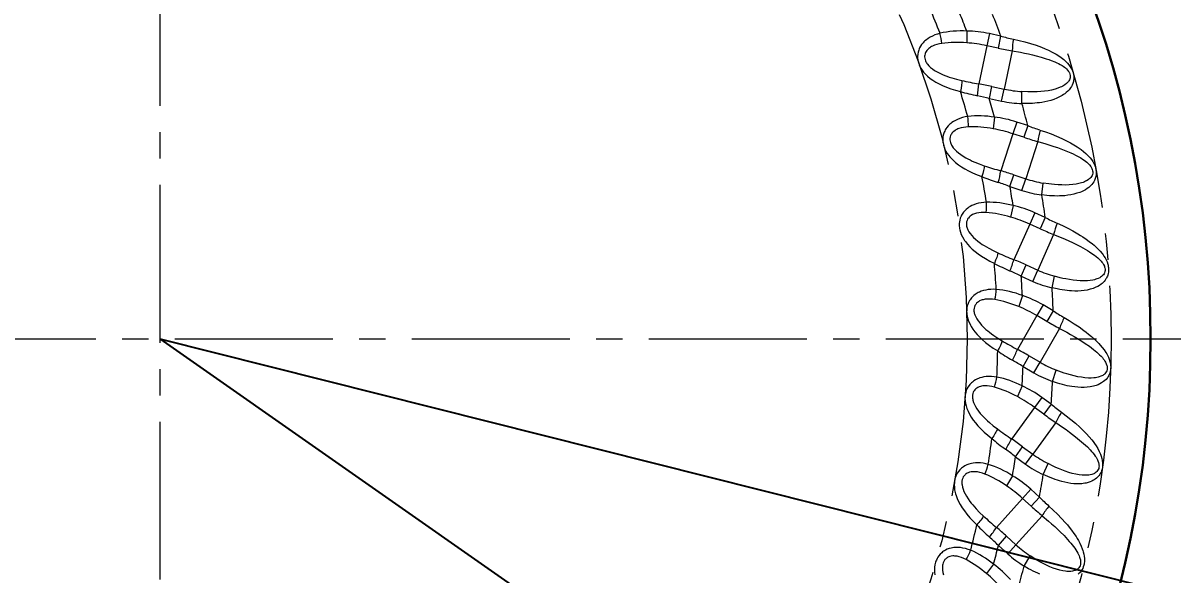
# Model space of a CAD drawing. Extents: x 407 to 920, y -71 to 445.
# Drawn here: x 546.95 to 585.16, y 175.8 to 194.11 of the extents above; entities that cross this region are included whole.
import ezdxf

# ---------------------------------------------------------------- set-up
doc = ezdxf.new("R2010")
doc.units = 0
doc.header["$LTSCALE"] = 7
doc.header["$MEASUREMENT"] = 0
doc.linetypes.add('CENTER2', pattern=[1.125, 0.75, -0.125, 0.125, -0.125])
doc.layers.get('0').update_dxf_attribs({"linetype": 'CONTINUOUS', "lineweight": 15})
for name, color, linetype, lineweight in [('1', 1, 'CENTER2', 15), ('3', 3, 'CONTINUOUS', 30), ('8', 250, 'CONTINUOUS', 15)]:
    doc.layers.add(name, color=color, linetype=linetype, lineweight=lineweight)
doc.styles.add('ITALICT', font='ITALICT.shx', dxfattribs={"width": 0.8, "height": 3})
doc.dimstyles.get("Standard").update_dxf_attribs({"dimtxt": 3, "dimasz": 3, "dimexe": 0.5, "dimexo": 0.5, "dimgap": 0.8, "dimtad": 1, "dimdsep": 46, "dimtxsty": 'ITALICT', "dimcen": 0.09, "dimazin": 2, "dimtfac": 1, "dimtmove": 0, "dimatfit": 3, "dimfxl": 1, "dimtolj": 1, "dimtzin": 0, "dimarcsym": 0})

# ---------------------------------------------------------------- blocks, each defined once
blk = doc.blocks.new('*D26')
at = {"color": 0, "lineweight": -2, "transparency": 16777216}
for p, q in [((551.991, 259.614), (657.887, 259.614)), ((657.387, 256.614), (657.387, 110.614)), ((551.991, 107.614), (657.887, 107.614))]:
    blk.add_line(p, q, dxfattribs=at)
at = {"color": 0, "transparency": 16777216}
for points in [[(656.887, 256.614), (657.887, 256.614), (657.387, 259.614)], [(656.887, 110.614), (657.887, 110.614), (657.387, 107.614)]]:
    blk.add_solid(points, dxfattribs=at)
at = {"color": 0, "transparency": 16777216, "insert": (655.087, 183.614), "char_height": 3, "attachment_point": 5, "rotation": 90, "style": 'ITALICT'}
blk.add_mtext('\\A1;152', dxfattribs=at)
blk = doc.blocks.new('*D32')
at = {"color": 0, "lineweight": -2, "transparency": 16777216}
for p, q in [((551.491, 183.614), (606.77, 169.716)), ((624.471, 165.266), (609.68, 168.985))]:
    blk.add_line(p, q, dxfattribs=at)
at = {"color": 0, "transparency": 16777216}
blk.add_solid([(609.802, 169.47), (609.558, 168.5), (606.77, 169.716)], dxfattribs=at)
at = {"color": 0, "transparency": 16777216, "insert": (620.71, 168.583), "char_height": 3, "attachment_point": 5, "rotation": 345.8882, "style": 'ITALICT'}
blk.add_mtext('\\A1;R57', dxfattribs=at)
blk = doc.blocks.new('*D33')
at = {"color": 0, "lineweight": -2, "transparency": 16777216}
for p, q in [((551.491, 183.614), (605.781, 145.644)), ((627.06, 130.763), (608.239, 143.925))]:
    blk.add_line(p, q, dxfattribs=at)
blk.add_arc((551.491, 183.614), 66.25, 321.48913, 325.46446, dxfattribs=at)
at = {"color": 0, "transparency": 16777216}
blk.add_solid([(608.526, 144.335), (607.952, 143.515), (605.781, 145.644)], dxfattribs=at)
at = {"color": 0, "transparency": 16777216, "insert": (622.243, 136.938), "char_height": 3, "attachment_point": 5, "rotation": 325.032, "style": 'ITALICT'}
blk.add_mtext('\\A1;R66.25', dxfattribs=at)
blk = doc.blocks.new('*D35')
at = {"color": 0, "lineweight": -2, "transparency": 16777216}
for p, q in [((491.115, 205.588), (474.637, 211.586)), ((488.491, 183.614), (469.704, 183.614))]:
    blk.add_line(p, q, dxfattribs=at)
blk.add_arc((551.491, 183.614), 81.286, 162.11471, 177.88529, dxfattribs=at)
at = {"color": 0, "transparency": 16777216}
for points in [[(473.66, 208.74), (474.606, 208.415), (475.106, 211.415)], [(470.76, 186.604), (469.76, 186.622), (470.204, 183.614)]]:
    blk.add_solid(points, dxfattribs=at)
at = {"color": 0, "transparency": 16777216, "insert": (469.174, 198.128), "char_height": 3, "attachment_point": 5, "rotation": 80, "style": 'ITALICT'}
blk.add_mtext('\\A1;20°', dxfattribs=at)
blk = doc.blocks.new('*D36')
at = {"color": 0, "lineweight": -2, "transparency": 16777216}
for p, q in [((499.341, 235.763), (487.736, 247.368)), ((488.491, 183.614), (461.329, 183.614))]:
    blk.add_line(p, q, dxfattribs=at)
blk.add_arc((551.491, 183.614), 89.662, 136.91715, 178.08285, dxfattribs=at)
at = {"color": 0, "transparency": 16777216}
for points in [[(485.645, 245.205), (486.364, 244.51), (488.09, 247.014)], [(462.379, 186.605), (461.379, 186.621), (461.829, 183.614)]]:
    blk.add_solid(points, dxfattribs=at)
at = {"color": 0, "transparency": 16777216, "insert": (466.529, 218.806), "char_height": 3, "attachment_point": 5, "rotation": 67.5, "style": 'ITALICT'}
blk.add_mtext('\\A1;45°', dxfattribs=at)
blk = doc.blocks.new('*D50')
at = {"color": 0, "lineweight": -2, "transparency": 16777216}
blk.add_line((553.036, 157.125), (560.145, 169.438), dxfattribs=at)
for start, end in [(60, 90), (100.2393, 110.4786), (39.5214, 49.7607)]:
    blk.add_arc((551.491, 154.448), 16.809, start, end, dxfattribs=at)
at = {"color": 0, "transparency": 16777216}
for points in [[(548.458, 171.487), (548.547, 170.491), (551.491, 171.257)], [(562.061, 166.87), (562.637, 167.688), (559.895, 169.005)]]:
    blk.add_solid(points, dxfattribs=at)
at = {"color": 0, "transparency": 16777216, "insert": (556.436, 172.906), "char_height": 3, "attachment_point": 5, "rotation": 345, "style": 'ITALICT'}
blk.add_mtext('\\A1;30°', dxfattribs=at)
blk = doc.blocks.new('*D53')
at = {"color": 0, "lineweight": -2, "transparency": 16777216}
for p, q in [((551.991, 210.444), (632.693, 210.444)), ((632.193, 207.444), (632.193, 159.783)), ((551.991, 156.783), (632.693, 156.783))]:
    blk.add_line(p, q, dxfattribs=at)
at = {"color": 0, "transparency": 16777216}
for points in [[(631.693, 207.444), (632.693, 207.444), (632.193, 210.444)], [(631.693, 159.783), (632.693, 159.783), (632.193, 156.783)]]:
    blk.add_solid(points, dxfattribs=at)
at = {"color": 0, "transparency": 16777216, "insert": (629.893, 183.614), "char_height": 3, "attachment_point": 5, "rotation": 90, "style": 'ITALICT'}
blk.add_mtext('\\A1;53.66', dxfattribs=at)

msp = doc.modelspace()

# ---------------------------------------------------------------- linework, layer by layer
at = {"layer": '1'}
for p, q in [((551.491, 259.614), (551.491, 107.614)), ((488.991, 183.614), (613.991, 183.614))]:
    msp.add_line(p, q, dxfattribs=at)
for radius in [31.612, 26.831]:
    msp.add_circle((551.491, 183.614), radius, dxfattribs=at)
at = {"layer": '3'}
for radius in [44.5, 44.5, 40.215, 32.925]:
    msp.add_circle((551.491, 183.614), radius, dxfattribs=at)
at = {"layer": '8', "ltscale": 0.009748}
for p, q in [((578.305, 193.844), (578.304, 193.454)), ((579.227, 190.985), (579.185, 190.597)), ((579.846, 188.045), (579.764, 187.664)), ((580.154, 185.057), (580.032, 184.686)), ((580.147, 182.053), (579.988, 181.697)), ((579.827, 179.066), (579.631, 178.729)), ((579.197, 176.129), (578.967, 175.814))]:
    msp.add_line(p, q, dxfattribs=at)
at = {"layer": '8', "ltscale": 0.010249}
for p, q in [((579.057, 193.758), (578.971, 193.357)), ((579.432, 193.678), (579.347, 193.277)), ((579.056, 191.602), (579.141, 192.003)), ((579.465, 191.515), (579.55, 191.916)), ((579.966, 190.821), (579.839, 190.431)), ((580.331, 190.703), (580.205, 190.313)), ((579.74, 188.677), (579.866, 189.067)), ((580.138, 188.547), (580.264, 188.937)), ((580.563, 187.805), (580.397, 187.431)), ((580.914, 187.649), (580.748, 187.275)), ((580.114, 185.696), (580.281, 186.071)), ((580.496, 185.526), (580.663, 185.901)), ((580.842, 184.743), (580.637, 184.388)), ((581.175, 184.551), (580.97, 184.196)), ((580.175, 182.693), (580.38, 183.048)), ((580.537, 182.484), (580.742, 182.839)), ((580.8, 181.669), (580.559, 181.338)), ((579.922, 179.7), (580.163, 180.031)), ((580.26, 179.454), (580.501, 179.785)), ((580.721, 178.359), (580.447, 178.054)), ((579.357, 176.749), (579.631, 177.054)), ((579.668, 176.469), (579.942, 176.774))]:
    msp.add_line(p, q, dxfattribs=at)
at = {"layer": '8', "ltscale": 0.009607}
for p, q in [((579.432, 193.678), (579.057, 193.758)), ((580.914, 187.649), (580.563, 187.805)), ((580.748, 187.275), (580.397, 187.431)), ((581.175, 184.551), (580.842, 184.743)), ((580.97, 184.196), (580.637, 184.388)), ((580.869, 181.112), (580.559, 181.338)), ((580.721, 178.359), (580.436, 178.616))]:
    msp.add_line(p, q, dxfattribs=at)
at = {"layer": '8', "ltscale": 0.032425}
for p, q in [((578.971, 193.357), (578.702, 192.089)), ((579.839, 190.431), (579.438, 189.198)), ((580.397, 187.431), (579.869, 186.246)), ((580.637, 184.388), (579.989, 183.265)), ((580.559, 181.338), (579.796, 180.288)), ((580.161, 178.312), (579.294, 177.348))]:
    msp.add_line(p, q, dxfattribs=at)
at = {"layer": '8', "ltscale": 0.009608}
for p, q in [((579.347, 193.277), (578.971, 193.357)), ((580.331, 190.703), (579.966, 190.821)), ((580.205, 190.313), (579.839, 190.431)), ((581.11, 181.443), (580.8, 181.669)), ((580.447, 178.054), (580.161, 178.312))]:
    msp.add_line(p, q, dxfattribs=at)
at = {"layer": '8', "ltscale": 0.032487}
for p, q in [((579.82, 193.187), (579.55, 191.916)), ((580.666, 190.173), (580.264, 188.937)), ((581.192, 187.088), (580.663, 185.901)), ((581.392, 183.964), (580.742, 182.839)), ((581.265, 180.837), (580.501, 179.785)), ((580.812, 177.739), (579.942, 176.774))]:
    msp.add_line(p, q, dxfattribs=at)
at = {"layer": '8', "ltscale": 0.010461}
for p, q in [((579.141, 192.003), (579.55, 191.916)), ((580.38, 183.048), (580.742, 182.839)), ((580.175, 182.693), (580.537, 182.484)), ((579.922, 179.7), (580.26, 179.454)), ((579.631, 177.054), (579.942, 176.774)), ((579.357, 176.749), (579.668, 176.469))]:
    msp.add_line(p, q, dxfattribs=at)
at = {"layer": '8', "ltscale": 0.009813}
for p, q in [((580.14, 191.44), (580.14, 191.832)), ((580.801, 188.402), (580.842, 188.793)), ((581.156, 182.204), (581.278, 182.577))]:
    msp.add_line(p, q, dxfattribs=at)
at = {"layer": '8', "ltscale": 0.010462}
for p, q in [((579.056, 191.602), (579.465, 191.515)), ((579.866, 189.067), (580.264, 188.937)), ((579.74, 188.677), (580.138, 188.547)), ((580.281, 186.071), (580.663, 185.901)), ((580.114, 185.696), (580.496, 185.526)), ((580.163, 180.031), (580.501, 179.785))]:
    msp.add_line(p, q, dxfattribs=at)
at = {"layer": '8', "ltscale": 0.009814}
for p, q in [((581.141, 185.312), (581.223, 185.696)), ((580.847, 179.11), (581.006, 179.469)), ((580.215, 176.067), (580.411, 176.407))]:
    msp.add_line(p, q, dxfattribs=at)
at = {"layer": '8', "ltscale": 0.01025}
for p, q in [((581.11, 181.443), (580.869, 181.112)), ((580.436, 178.616), (580.161, 178.312))]:
    msp.add_line(p, q, dxfattribs=at)
at = {"layer": '8'}
for points in [[(577.417, 193.77), (577.334, 193.746), (577.249, 193.716), (577.167, 193.68), (577.091, 193.64), (577.023, 193.598), (576.965, 193.556), (576.915, 193.514), (576.882, 193.483), (576.854, 193.452), (576.807, 193.395), (576.77, 193.34), (576.741, 193.287), (576.723, 193.249), (576.709, 193.212), (576.697, 193.176), (576.688, 193.14), (576.675, 193.071), (576.671, 193.003), (576.672, 192.946), (576.678, 192.891), (576.688, 192.838), (576.698, 192.799), (576.71, 192.762), (576.724, 192.723), (576.74, 192.686), (576.777, 192.614), (576.821, 192.545), (576.872, 192.478), (576.93, 192.413), (576.966, 192.377), (577.004, 192.341), (577.087, 192.273), (577.178, 192.208), (577.278, 192.146), (577.386, 192.087), (577.503, 192.031), (577.629, 191.979), (577.773, 191.927), (577.928, 191.879), (578.094, 191.836)], [(577.478, 193.432), (577.396, 193.418), (577.313, 193.397), (577.236, 193.372), (577.169, 193.343), (577.136, 193.326), (577.106, 193.309), (577.075, 193.288), (577.049, 193.268), (577.009, 193.232), (576.979, 193.197), (576.956, 193.163), (576.938, 193.131), (576.928, 193.108), (576.92, 193.085), (576.91, 193.04), (576.907, 193.015), (576.907, 192.99), (576.911, 192.943), (576.921, 192.896), (576.937, 192.852), (576.95, 192.824), (576.965, 192.796), (576.983, 192.768), (577.003, 192.74), (577.05, 192.686), (577.104, 192.635), (577.167, 192.584), (577.238, 192.536), (577.317, 192.489), (577.406, 192.443), (577.503, 192.399), (577.572, 192.371), (577.646, 192.343), (577.725, 192.316), (577.808, 192.29), (577.965, 192.245), (578.137, 192.202)], [(579.854, 193.575), (580.046, 193.533), (580.236, 193.484), (580.423, 193.431), (580.607, 193.371), (580.698, 193.339), (580.789, 193.305), (580.909, 193.257), (581.027, 193.204), (581.144, 193.147), (581.211, 193.112), (581.277, 193.074), (581.363, 193.02), (581.447, 192.962), (581.528, 192.898), (581.568, 192.863), (581.607, 192.827), (581.657, 192.775), (581.703, 192.719), (581.746, 192.659), (581.785, 192.594), (581.803, 192.558), (581.819, 192.522), (581.832, 192.486), (581.843, 192.45), (581.855, 192.397), (581.862, 192.343), (581.864, 192.289), (581.861, 192.236), (581.857, 192.201), (581.85, 192.167), (581.841, 192.133), (581.83, 192.101), (581.809, 192.051), (581.785, 192.003), (581.756, 191.958), (581.733, 191.926), (581.708, 191.896), (581.662, 191.847), (581.613, 191.801), (581.56, 191.76), (581.521, 191.732), (581.48, 191.706), (581.435, 191.679), (581.388, 191.654), (581.295, 191.611), (581.2, 191.573), (581.102, 191.541), (581.002, 191.514), (580.9, 191.492), (580.797, 191.474), (580.723, 191.463), (580.649, 191.454), (580.567, 191.447), (580.485, 191.442), (580.398, 191.438), (580.312, 191.437), (580.14, 191.44)], [(579.82, 193.187), (580.09, 193.139), (580.227, 193.111), (580.362, 193.082), (580.488, 193.053), (580.612, 193.022), (580.781, 192.976), (580.947, 192.926), (581.029, 192.899), (581.109, 192.87), (581.235, 192.82), (581.297, 192.793), (581.356, 192.764), (581.415, 192.734), (581.471, 192.701), (581.512, 192.674), (581.552, 192.645), (581.584, 192.619), (581.615, 192.592), (581.655, 192.549), (581.691, 192.503), (581.705, 192.479), (581.718, 192.454), (581.733, 192.414), (581.742, 192.373), (581.745, 192.332), (581.741, 192.292), (581.731, 192.255), (581.716, 192.219), (581.697, 192.186), (581.681, 192.164), (581.664, 192.143), (581.642, 192.12), (581.617, 192.097), (581.57, 192.06), (581.535, 192.037), (581.499, 192.016), (581.457, 191.995), (581.414, 191.975), (581.328, 191.942), (581.238, 191.913), (581.125, 191.885), (581.009, 191.863), (580.889, 191.846), (580.768, 191.834), (580.645, 191.827), (580.52, 191.823), (580.426, 191.823), (580.331, 191.824), (580.14, 191.832)], [(578.337, 191.004), (578.251, 190.989), (578.164, 190.968), (578.079, 190.941), (577.999, 190.909), (577.927, 190.875), (577.864, 190.839), (577.81, 190.802), (577.775, 190.774), (577.743, 190.747), (577.691, 190.695), (577.648, 190.644), (577.614, 190.595), (577.592, 190.559), (577.574, 190.523), (577.558, 190.489), (577.545, 190.454), (577.526, 190.386), (577.514, 190.32), (577.51, 190.263), (577.51, 190.208), (577.514, 190.153), (577.52, 190.114), (577.528, 190.075), (577.538, 190.036), (577.55, 189.997), (577.58, 189.921), (577.616, 189.848), (577.66, 189.776), (577.71, 189.706), (577.742, 189.666), (577.777, 189.627), (577.852, 189.55), (577.936, 189.476), (578.029, 189.403), (578.13, 189.334), (578.24, 189.266), (578.36, 189.201), (578.498, 189.134), (578.647, 189.071), (578.808, 189.011)], [(578.362, 190.662), (578.279, 190.656), (578.194, 190.645), (578.115, 190.627), (578.046, 190.606), (578.011, 190.592), (577.979, 190.578), (577.946, 190.561), (577.918, 190.543), (577.875, 190.511), (577.841, 190.48), (577.815, 190.449), (577.794, 190.419), (577.781, 190.397), (577.771, 190.375), (577.756, 190.331), (577.751, 190.307), (577.748, 190.282), (577.747, 190.234), (577.752, 190.187), (577.763, 190.142), (577.773, 190.112), (577.785, 190.083), (577.8, 190.053), (577.818, 190.023), (577.858, 189.965), (577.907, 189.908), (577.964, 189.851), (578.03, 189.795), (578.104, 189.74), (578.187, 189.686), (578.279, 189.632), (578.345, 189.597), (578.415, 189.562), (578.491, 189.526), (578.571, 189.491), (578.723, 189.43), (578.889, 189.37)], [(580.739, 190.556), (580.927, 190.493), (581.11, 190.426), (581.291, 190.353), (581.468, 190.274), (581.555, 190.233), (581.642, 190.19), (581.756, 190.129), (581.868, 190.064), (581.978, 189.995), (582.041, 189.953), (582.103, 189.909), (582.183, 189.846), (582.261, 189.779), (582.334, 189.708), (582.37, 189.669), (582.405, 189.628), (582.449, 189.571), (582.49, 189.511), (582.526, 189.447), (582.558, 189.378), (582.572, 189.341), (582.584, 189.303), (582.593, 189.266), (582.6, 189.229), (582.607, 189.175), (582.608, 189.12), (582.605, 189.067), (582.596, 189.014), (582.588, 188.98), (582.578, 188.946), (582.565, 188.914), (582.551, 188.883), (582.525, 188.835), (582.496, 188.791), (582.463, 188.749), (582.436, 188.719), (582.408, 188.692), (582.358, 188.648), (582.304, 188.608), (582.247, 188.572), (582.205, 188.548), (582.162, 188.527), (582.114, 188.505), (582.065, 188.485), (581.968, 188.452), (581.869, 188.424), (581.768, 188.403), (581.666, 188.386), (581.562, 188.374), (581.458, 188.367), (581.384, 188.364), (581.309, 188.363), (581.226, 188.365), (581.144, 188.368), (581.058, 188.374), (580.972, 188.381), (580.801, 188.402)], [(580.666, 190.173), (580.929, 190.097), (581.062, 190.055), (581.194, 190.012), (581.316, 189.97), (581.436, 189.926), (581.599, 189.863), (581.759, 189.796), (581.838, 189.761), (581.915, 189.724), (582.035, 189.661), (582.093, 189.627), (582.149, 189.592), (582.204, 189.556), (582.256, 189.517), (582.295, 189.486), (582.331, 189.453), (582.361, 189.424), (582.388, 189.394), (582.424, 189.347), (582.454, 189.298), (582.467, 189.272), (582.477, 189.246), (582.488, 189.205), (582.492, 189.163), (582.49, 189.122), (582.482, 189.082), (582.468, 189.046), (582.45, 189.013), (582.427, 188.981), (582.409, 188.961), (582.39, 188.943), (582.366, 188.921), (582.339, 188.902), (582.288, 188.87), (582.251, 188.851), (582.213, 188.834), (582.169, 188.817), (582.124, 188.801), (582.035, 188.777), (581.943, 188.758), (581.828, 188.742), (581.709, 188.732), (581.589, 188.728), (581.467, 188.729), (581.344, 188.734), (581.219, 188.744), (581.125, 188.753), (581.031, 188.765), (580.842, 188.793)], [(578.962, 188.158), (578.876, 188.151), (578.787, 188.139), (578.699, 188.122), (578.616, 188.099), (578.541, 188.072), (578.475, 188.042), (578.418, 188.011), (578.379, 187.988), (578.345, 187.964), (578.287, 187.918), (578.24, 187.871), (578.2, 187.826), (578.175, 187.792), (578.153, 187.759), (578.134, 187.726), (578.118, 187.693), (578.091, 187.628), (578.073, 187.563), (578.062, 187.507), (578.057, 187.452), (578.055, 187.397), (578.057, 187.358), (578.061, 187.318), (578.067, 187.278), (578.075, 187.238), (578.096, 187.16), (578.125, 187.083), (578.161, 187.007), (578.204, 186.931), (578.231, 186.889), (578.261, 186.846), (578.328, 186.762), (578.404, 186.679), (578.488, 186.598), (578.582, 186.518), (578.685, 186.439), (578.797, 186.362), (578.927, 186.281), (579.069, 186.202), (579.222, 186.126)], [(578.952, 187.814), (578.868, 187.817), (578.783, 187.815), (578.702, 187.806), (578.631, 187.792), (578.595, 187.782), (578.562, 187.771), (578.528, 187.757), (578.497, 187.743), (578.451, 187.716), (578.415, 187.688), (578.385, 187.66), (578.361, 187.632), (578.346, 187.612), (578.334, 187.591), (578.315, 187.549), (578.307, 187.525), (578.301, 187.501), (578.295, 187.454), (578.295, 187.406), (578.302, 187.36), (578.308, 187.329), (578.318, 187.299), (578.329, 187.267), (578.343, 187.236), (578.377, 187.174), (578.42, 187.112), (578.471, 187.049), (578.53, 186.987), (578.598, 186.925), (578.675, 186.862), (578.761, 186.799), (578.823, 186.757), (578.889, 186.715), (578.961, 186.672), (579.037, 186.628), (579.181, 186.551), (579.341, 186.474)], [(581.305, 187.461), (581.484, 187.379), (581.66, 187.292), (581.832, 187.201), (582, 187.104), (582.082, 187.054), (582.164, 187.002), (582.271, 186.93), (582.376, 186.854), (582.479, 186.774), (582.536, 186.725), (582.593, 186.674), (582.666, 186.604), (582.736, 186.529), (582.802, 186.45), (582.834, 186.408), (582.865, 186.364), (582.902, 186.303), (582.936, 186.238), (582.966, 186.171), (582.99, 186.099), (583, 186.06), (583.008, 186.021), (583.013, 185.984), (583.017, 185.946), (583.018, 185.892), (583.013, 185.837), (583.004, 185.784), (582.99, 185.733), (582.979, 185.7), (582.965, 185.668), (582.949, 185.637), (582.932, 185.607), (582.901, 185.563), (582.867, 185.521), (582.83, 185.483), (582.8, 185.457), (582.77, 185.432), (582.715, 185.394), (582.657, 185.36), (582.597, 185.33), (582.552, 185.311), (582.507, 185.294), (582.457, 185.277), (582.406, 185.262), (582.307, 185.239), (582.205, 185.223), (582.103, 185.212), (581.999, 185.206), (581.895, 185.205), (581.791, 185.209), (581.716, 185.214), (581.642, 185.221), (581.56, 185.23), (581.479, 185.242), (581.394, 185.257), (581.309, 185.273), (581.141, 185.312)], [(581.192, 187.088), (581.445, 186.984), (581.574, 186.929), (581.7, 186.872), (581.817, 186.818), (581.932, 186.762), (582.088, 186.682), (582.24, 186.598), (582.314, 186.555), (582.387, 186.51), (582.499, 186.435), (582.554, 186.395), (582.606, 186.355), (582.657, 186.313), (582.705, 186.269), (582.74, 186.234), (582.773, 186.198), (582.799, 186.166), (582.823, 186.133), (582.854, 186.082), (582.879, 186.03), (582.888, 186.003), (582.896, 185.976), (582.902, 185.934), (582.903, 185.892), (582.896, 185.851), (582.884, 185.813), (582.867, 185.778), (582.845, 185.747), (582.819, 185.718), (582.799, 185.7), (582.778, 185.683), (582.751, 185.665), (582.723, 185.648), (582.668, 185.622), (582.63, 185.607), (582.59, 185.594), (582.545, 185.581), (582.499, 185.571), (582.408, 185.556), (582.314, 185.547), (582.197, 185.543), (582.079, 185.546), (581.959, 185.554), (581.837, 185.568), (581.715, 185.586), (581.593, 185.608), (581.5, 185.627), (581.408, 185.649), (581.223, 185.696)], [(579.287, 185.261), (579.2, 185.264), (579.11, 185.261), (579.021, 185.253), (578.936, 185.239), (578.859, 185.22), (578.79, 185.197), (578.73, 185.173), (578.689, 185.153), (578.653, 185.133), (578.59, 185.093), (578.538, 185.052), (578.494, 185.011), (578.466, 184.98), (578.441, 184.949), (578.418, 184.918), (578.398, 184.888), (578.365, 184.825), (578.34, 184.762), (578.324, 184.708), (578.312, 184.654), (578.305, 184.6), (578.303, 184.56), (578.302, 184.521), (578.304, 184.48), (578.308, 184.439), (578.321, 184.359), (578.341, 184.28), (578.369, 184.2), (578.404, 184.121), (578.427, 184.075), (578.453, 184.03), (578.51, 183.939), (578.577, 183.849), (578.652, 183.759), (578.737, 183.67), (578.831, 183.581), (578.934, 183.493), (579.056, 183.398), (579.188, 183.305), (579.333, 183.213)], [(579.241, 184.921), (579.158, 184.933), (579.072, 184.939), (578.991, 184.939), (578.919, 184.932), (578.882, 184.926), (578.849, 184.918), (578.813, 184.908), (578.781, 184.897), (578.733, 184.875), (578.693, 184.851), (578.661, 184.827), (578.634, 184.802), (578.617, 184.783), (578.602, 184.763), (578.579, 184.724), (578.569, 184.701), (578.56, 184.677), (578.549, 184.631), (578.545, 184.584), (578.546, 184.537), (578.55, 184.506), (578.556, 184.475), (578.564, 184.442), (578.575, 184.409), (578.602, 184.344), (578.638, 184.278), (578.683, 184.21), (578.735, 184.143), (578.796, 184.073), (578.866, 184.003), (578.945, 183.931), (579.002, 183.883), (579.063, 183.834), (579.13, 183.783), (579.201, 183.732), (579.337, 183.641), (579.487, 183.547)], [(581.544, 184.323), (581.714, 184.223), (581.879, 184.118), (582.041, 184.01), (582.197, 183.896), (582.274, 183.837), (582.35, 183.777), (582.449, 183.694), (582.546, 183.608), (582.639, 183.517), (582.692, 183.463), (582.743, 183.406), (582.808, 183.329), (582.87, 183.247), (582.927, 183.162), (582.955, 183.116), (582.98, 183.069), (583.011, 183.004), (583.038, 182.937), (583.061, 182.867), (583.077, 182.793), (583.083, 182.753), (583.087, 182.714), (583.089, 182.676), (583.088, 182.638), (583.083, 182.584), (583.073, 182.53), (583.059, 182.478), (583.039, 182.429), (583.024, 182.397), (583.007, 182.366), (582.988, 182.337), (582.968, 182.31), (582.933, 182.269), (582.894, 182.231), (582.854, 182.197), (582.821, 182.174), (582.788, 182.153), (582.73, 182.12), (582.669, 182.092), (582.606, 182.069), (582.56, 182.055), (582.513, 182.042), (582.461, 182.031), (582.409, 182.022), (582.308, 182.009), (582.205, 182.003), (582.102, 182.003), (581.999, 182.008), (581.895, 182.018), (581.792, 182.033), (581.718, 182.045), (581.645, 182.06), (581.564, 182.078), (581.484, 182.099), (581.401, 182.122), (581.319, 182.148), (581.156, 182.204)], [(581.392, 183.964), (581.634, 183.835), (581.755, 183.766), (581.875, 183.696), (581.986, 183.63), (582.094, 183.562), (582.241, 183.467), (582.383, 183.368), (582.452, 183.317), (582.52, 183.265), (582.625, 183.178), (582.674, 183.133), (582.722, 183.087), (582.768, 183.04), (582.812, 182.991), (582.843, 182.953), (582.872, 182.914), (582.894, 182.879), (582.915, 182.844), (582.94, 182.791), (582.96, 182.736), (582.966, 182.708), (582.971, 182.68), (582.973, 182.638), (582.969, 182.596), (582.958, 182.556), (582.942, 182.519), (582.921, 182.487), (582.896, 182.458), (582.867, 182.432), (582.846, 182.416), (582.823, 182.402), (582.794, 182.386), (582.765, 182.372), (582.708, 182.352), (582.668, 182.341), (582.627, 182.332), (582.581, 182.324), (582.533, 182.319), (582.441, 182.314), (582.347, 182.314), (582.231, 182.323), (582.113, 182.338), (581.995, 182.359), (581.875, 182.385), (581.756, 182.416), (581.636, 182.451), (581.546, 182.479), (581.457, 182.51), (581.278, 182.577)], [(579.307, 182.347), (579.221, 182.358), (579.131, 182.365), (579.042, 182.366), (578.956, 182.361), (578.877, 182.35), (578.806, 182.335), (578.743, 182.317), (578.701, 182.302), (578.663, 182.286), (578.597, 182.252), (578.54, 182.217), (578.492, 182.181), (578.461, 182.153), (578.433, 182.125), (578.407, 182.097), (578.384, 182.068), (578.345, 182.01), (578.313, 181.95), (578.291, 181.897), (578.274, 181.845), (578.261, 181.792), (578.255, 181.752), (578.25, 181.713), (578.248, 181.672), (578.247, 181.631), (578.252, 181.551), (578.264, 181.469), (578.283, 181.388), (578.31, 181.305), (578.328, 181.257), (578.348, 181.209), (578.396, 181.113), (578.453, 181.017), (578.519, 180.919), (578.594, 180.822), (578.678, 180.723), (578.771, 180.625), (578.882, 180.518), (579.004, 180.412), (579.138, 180.305)], [(579.225, 182.013), (579.144, 182.033), (579.06, 182.049), (578.979, 182.057), (578.907, 182.058), (578.869, 182.055), (578.835, 182.052), (578.798, 182.045), (578.766, 182.037), (578.715, 182.021), (578.673, 182.001), (578.639, 181.98), (578.609, 181.958), (578.591, 181.941), (578.574, 181.923), (578.547, 181.886), (578.534, 181.864), (578.523, 181.842), (578.507, 181.797), (578.498, 181.75), (578.494, 181.703), (578.495, 181.672), (578.498, 181.641), (578.503, 181.608), (578.51, 181.574), (578.53, 181.506), (578.559, 181.437), (578.596, 181.365), (578.641, 181.292), (578.694, 181.217), (578.756, 181.139), (578.827, 181.06), (578.879, 181.006), (578.935, 180.95), (578.996, 180.893), (579.061, 180.835), (579.187, 180.73), (579.327, 180.621)], [(581.453, 181.178), (581.612, 181.06), (581.766, 180.939), (581.915, 180.814), (582.059, 180.685), (582.129, 180.618), (582.198, 180.55), (582.288, 180.458), (582.375, 180.361), (582.458, 180.262), (582.505, 180.202), (582.55, 180.141), (582.607, 180.057), (582.66, 179.969), (582.708, 179.878), (582.73, 179.83), (582.751, 179.781), (582.775, 179.713), (582.795, 179.643), (582.81, 179.571), (582.819, 179.495), (582.82, 179.456), (582.82, 179.416), (582.817, 179.378), (582.813, 179.341), (582.802, 179.287), (582.787, 179.235), (582.767, 179.185), (582.743, 179.137), (582.724, 179.107), (582.704, 179.079), (582.682, 179.052), (582.659, 179.027), (582.62, 178.989), (582.578, 178.956), (582.534, 178.927), (582.499, 178.907), (582.464, 178.889), (582.402, 178.863), (582.339, 178.842), (582.274, 178.825), (582.227, 178.816), (582.179, 178.808), (582.126, 178.802), (582.074, 178.798), (581.971, 178.797), (581.869, 178.801), (581.766, 178.812), (581.664, 178.828), (581.562, 178.849), (581.461, 178.874), (581.389, 178.894), (581.317, 178.917), (581.239, 178.943), (581.162, 178.972), (581.082, 179.004), (581.002, 179.038), (580.847, 179.11)], [(581.265, 180.837), (581.492, 180.683), (581.606, 180.602), (581.717, 180.52), (581.82, 180.442), (581.921, 180.364), (582.057, 180.253), (582.188, 180.14), (582.252, 180.082), (582.314, 180.023), (582.408, 179.926), (582.453, 179.876), (582.496, 179.826), (582.537, 179.774), (582.575, 179.721), (582.602, 179.68), (582.626, 179.637), (582.645, 179.601), (582.662, 179.563), (582.682, 179.508), (582.695, 179.451), (582.699, 179.423), (582.701, 179.395), (582.698, 179.352), (582.69, 179.311), (582.675, 179.273), (582.655, 179.238), (582.631, 179.208), (582.603, 179.181), (582.572, 179.159), (582.549, 179.145), (582.525, 179.133), (582.495, 179.121), (582.464, 179.11), (582.405, 179.096), (582.364, 179.089), (582.322, 179.084), (582.276, 179.082), (582.228, 179.081), (582.136, 179.085), (582.042, 179.096), (581.928, 179.116), (581.812, 179.144), (581.696, 179.177), (581.58, 179.215), (581.465, 179.259), (581.349, 179.306), (581.263, 179.344), (581.177, 179.384), (581.006, 179.469)], [(579.022, 179.446), (578.938, 179.467), (578.849, 179.483), (578.76, 179.493), (578.674, 179.497), (578.595, 179.494), (578.523, 179.487), (578.459, 179.475), (578.415, 179.465), (578.375, 179.453), (578.306, 179.426), (578.246, 179.397), (578.195, 179.366), (578.16, 179.342), (578.129, 179.317), (578.101, 179.291), (578.075, 179.265), (578.03, 179.211), (577.992, 179.155), (577.965, 179.105), (577.942, 179.055), (577.924, 179.003), (577.914, 178.965), (577.905, 178.926), (577.898, 178.886), (577.893, 178.846), (577.89, 178.765), (577.893, 178.683), (577.904, 178.599), (577.921, 178.514), (577.935, 178.465), (577.95, 178.415), (577.987, 178.315), (578.034, 178.213), (578.089, 178.109), (578.153, 178.004), (578.227, 177.897), (578.31, 177.789), (578.409, 177.672), (578.519, 177.553), (578.641, 177.433)], [(578.906, 179.123), (578.827, 179.152), (578.745, 179.175), (578.666, 179.192), (578.594, 179.2), (578.556, 179.202), (578.522, 179.202), (578.485, 179.199), (578.451, 179.195), (578.4, 179.184), (578.356, 179.169), (578.319, 179.151), (578.288, 179.132), (578.267, 179.117), (578.249, 179.101), (578.218, 179.067), (578.203, 179.047), (578.19, 179.026), (578.17, 178.983), (578.155, 178.938), (578.147, 178.891), (578.144, 178.86), (578.143, 178.829), (578.145, 178.795), (578.149, 178.761), (578.162, 178.691), (578.183, 178.619), (578.212, 178.544), (578.25, 178.467), (578.295, 178.386), (578.348, 178.303), (578.411, 178.216), (578.457, 178.157), (578.507, 178.096), (578.561, 178.033), (578.62, 177.969), (578.734, 177.851), (578.862, 177.728)], [(580.812, 177.739), (581.021, 177.563), (581.126, 177.47), (581.228, 177.377), (581.323, 177.289), (581.415, 177.201), (581.538, 177.077), (581.657, 176.95), (581.714, 176.886), (581.769, 176.821), (581.854, 176.714), (581.893, 176.66), (581.931, 176.605), (581.966, 176.55), (581.998, 176.493), (582.02, 176.449), (582.04, 176.404), (582.055, 176.366), (582.068, 176.327), (582.082, 176.27), (582.089, 176.212), (582.09, 176.184), (582.089, 176.156), (582.082, 176.114), (582.069, 176.074), (582.051, 176.037), (582.027, 176.004), (582, 175.977), (581.969, 175.953), (581.936, 175.934), (581.911, 175.923), (581.886, 175.914), (581.855, 175.904), (581.823, 175.897), (581.763, 175.889), (581.722, 175.887), (581.68, 175.886), (581.633, 175.889), (581.586, 175.893), (581.495, 175.907), (581.403, 175.927), (581.291, 175.96), (581.179, 175.999), (581.067, 176.044), (580.956, 176.094), (580.845, 176.149), (580.736, 176.208), (580.654, 176.255), (580.572, 176.304), (580.411, 176.407)], [(581.035, 178.059), (581.18, 177.926), (581.32, 177.789), (581.455, 177.649), (581.585, 177.506), (581.648, 177.432), (581.71, 177.357), (581.789, 177.256), (581.866, 177.151), (581.938, 177.043), (581.978, 176.979), (582.017, 176.913), (582.065, 176.824), (582.108, 176.731), (582.146, 176.635), (582.164, 176.585), (582.179, 176.534), (582.196, 176.464), (582.208, 176.393), (582.215, 176.32), (582.216, 176.243), (582.214, 176.204), (582.21, 176.164), (582.203, 176.127), (582.195, 176.09), (582.178, 176.038), (582.158, 175.987), (582.133, 175.94), (582.104, 175.895), (582.082, 175.867), (582.059, 175.841), (582.035, 175.817), (582.009, 175.794)], [(578.436, 176.591), (578.354, 176.621), (578.268, 176.646), (578.18, 176.665), (578.095, 176.678), (578.016, 176.684), (577.943, 176.684), (577.878, 176.679), (577.834, 176.673), (577.793, 176.665), (577.721, 176.646), (577.659, 176.623), (577.604, 176.598), (577.568, 176.577), (577.534, 176.556), (577.503, 176.534), (577.475, 176.51), (577.424, 176.461), (577.381, 176.409), (577.349, 176.363), (577.321, 176.315), (577.298, 176.265), (577.283, 176.228), (577.27, 176.191), (577.259, 176.152), (577.25, 176.112), (577.238, 176.032), (577.233, 175.95), (577.235, 175.866), (577.244, 175.779)], [(578.286, 176.282), (578.211, 176.318), (578.132, 176.351), (578.055, 176.376), (577.984, 176.392), (577.947, 176.397), (577.913, 176.4), (577.875, 176.402), (577.842, 176.401), (577.789, 176.395), (577.744, 176.385), (577.706, 176.371), (577.673, 176.356), (577.651, 176.343), (577.631, 176.329), (577.596, 176.298), (577.579, 176.28), (577.564, 176.26), (577.539, 176.219), (577.521, 176.176), (577.507, 176.131), (577.501, 176.1), (577.497, 176.069), (577.495, 176.035), (577.495, 176.001), (577.501, 175.931), (577.515, 175.856), (577.536, 175.778)], [(580.731, 175.795), (580.663, 175.825), (580.588, 175.859), (580.514, 175.896), (580.438, 175.936), (580.362, 175.978), (580.215, 176.067)]]:
    msp.add_lwpolyline(points, dxfattribs=at)
for centre, radius, start, end in [((551.491, 183.614), 27.845, 21.3924, 23.1759), ((551.491, 183.614), 28.699, 20.8826, 22.1616), ((551.491, 183.614), 29.699, 19.8095, 21.279), ((578.114, 190.674), 3.174, 86.5537, 102.6788), ((575.577, 193.259), 1.909, 5.1898, 15.5116), ((578.261, 190.125), 3.719, 77.6504, 89.3281), ((577.989, 189.443), 4.022, 85.5099, 97.2913), ((577.959, 188.724), 4.742, 77.6754, 85.8307), ((581.041, 199.341), 5.886, 254.1384, 258.3597), ((582.924, 193.109), 3.105, 171.3618, 178.559), ((581.768, 204.659), 11.636, 257.9922, 260.3649), ((580.076, 198.583), 7.032, 253.63, 258.3679), ((551.491, 183.614), 27.845, 15.3924, 17.1758), ((580.626, 203.128), 11.206, 257.169, 260.1121), ((574.77, 192.336), 3.94, 350.6545, 356.4068), ((576.347, 178.859), 13.438, 78.0001, 79.9088), ((580.416, 195.881), 4.058, 257.6899, 266.1073), ((577.212, 184.673), 7.17, 75.0996, 78.366), ((551.491, 183.614), 28.699, 14.8826, 16.1615), ((580.166, 194.728), 3.288, 257.687, 269.5447), ((551.491, 183.614), 29.699, 13.8095, 15.279), ((578.706, 187.852), 3.174, 80.5537, 96.6788), ((576.454, 190.689), 1.909, 359.1898, 9.5116), ((578.795, 187.291), 3.719, 71.6504, 83.328), ((582.523, 196.166), 5.886, 248.1384, 252.3597), ((578.453, 186.642), 4.022, 79.5099, 91.2913), ((578.348, 185.929), 4.742, 71.6754, 79.8307), ((583.802, 201.38), 11.637, 251.9924, 254.3648), ((583.745, 189.771), 3.105, 165.3618, 172.559), ((582.506, 199.976), 11.206, 251.169, 254.1121), ((575.554, 189.854), 3.94, 344.6545, 350.4068), ((575.714, 176.287), 13.438, 72.0001, 73.9088), ((551.491, 183.614), 27.845, 9.3924, 11.1759), ((581.484, 195.513), 7.032, 247.63, 252.3679), ((577.182, 181.979), 7.17, 69.0996, 72.366), ((581.539, 192.79), 4.058, 251.69, 260.1073), ((551.491, 183.614), 28.699, 8.8826, 10.1616), ((581.171, 191.669), 3.288, 251.6871, 263.5446), ((551.491, 183.614), 29.699, 7.8095, 9.279), ((577.056, 188.041), 1.909, 353.1898, 3.5116), ((579, 184.984), 3.174, 74.5537, 90.6788), ((579.03, 184.417), 3.719, 65.6507, 77.3278), ((578.622, 183.807), 4.022, 73.5099, 85.2913), ((578.443, 183.109), 4.743, 65.6757, 73.8305), ((583.665, 192.853), 5.886, 242.1384, 246.3597), ((585.482, 197.904), 11.636, 245.9922, 248.3649), ((584.212, 186.366), 3.105, 159.3618, 166.559), ((582.563, 192.313), 7.032, 241.63, 246.3679), ((551.491, 183.614), 27.845, 3.3924, 5.1758), ((584.047, 196.644), 11.206, 245.169, 248.1121), ((576.074, 187.305), 3.94, 338.6545, 344.4068), ((574.815, 173.795), 13.438, 66.0001, 67.9088), ((576.87, 179.302), 7.17, 63.0996, 66.366), ((582.334, 189.599), 4.059, 245.6903, 254.1071), ((551.491, 183.614), 28.699, 2.8826, 4.1615), ((581.851, 188.523), 3.288, 245.6878, 257.544), ((577.379, 185.344), 1.909, 347.1898, 357.5116), ((578.993, 182.101), 3.174, 68.5537, 84.6788), ((578.963, 181.534), 3.719, 59.6504, 71.3279), ((551.491, 183.614), 29.699, 1.8095, 3.279), ((578.493, 180.97), 4.022, 67.5099, 79.2913), ((578.241, 180.293), 4.745, 59.6731, 67.8246), ((586.79, 194.274), 11.637, 239.9924, 242.3648), ((584.455, 189.439), 5.886, 236.1384, 240.3597), ((584.32, 182.931), 3.105, 153.3618, 160.559), ((585.23, 193.17), 11.206, 239.169, 242.1121), ((551.491, 183.614), 27.845, 357.3924, 359.1758), ((583.303, 189.017), 7.032, 235.63, 240.3679), ((576.326, 184.715), 3.94, 332.6545, 338.4068), ((573.661, 171.41), 13.438, 60.0001, 61.9088), ((576.281, 176.673), 7.17, 57.0996, 60.3659), ((551.491, 183.614), 28.699, 356.8826, 358.1616), ((582.791, 186.343), 4.059, 239.6903, 248.1071), ((577.418, 182.629), 1.909, 341.1898, 351.5116), ((578.684, 179.235), 3.174, 62.5537, 78.6788), ((582.197, 185.323), 3.288, 239.6878, 251.544), ((578.069, 178.161), 4.022, 61.5099, 73.2913), ((578.595, 178.674), 3.719, 53.6505, 65.328), ((551.491, 183.614), 29.699, 355.8095, 357.279), ((577.749, 177.516), 4.743, 53.6756, 61.8306), ((584.883, 185.962), 5.886, 230.1384, 234.3597), ((584.069, 179.503), 3.105, 147.3618, 154.559), ((587.71, 190.525), 11.636, 233.9922, 236.3649), ((586.045, 189.591), 11.206, 233.169, 236.1122), ((551.491, 183.614), 27.845, 351.3924, 353.1758), ((583.693, 185.662), 7.032, 229.63, 234.3679), ((576.305, 182.113), 3.94, 326.6545, 332.4068), ((572.264, 169.16), 13.438, 54.0001, 55.9088), ((575.419, 174.12), 7.17, 51.0996, 54.366), ((551.491, 183.614), 28.699, 350.8826, 352.1616), ((582.904, 183.056), 4.058, 233.6898, 242.1075), ((577.173, 179.924), 1.909, 335.1898, 345.5116), ((578.077, 176.416), 3.174, 56.5537, 72.6788), ((582.207, 182.103), 3.288, 233.6863, 245.5453), ((577.354, 175.413), 4.022, 55.5098, 67.2913), ((577.93, 175.868), 3.719, 47.6502, 59.3282), ((551.491, 183.614), 29.699, 349.8095, 351.2789), ((576.968, 174.805), 4.742, 47.6753, 55.8307), ((584.946, 182.458), 5.886, 224.1384, 228.3597), ((586.48, 185.946), 11.206, 227.169, 230.1122), ((588.235, 186.702), 11.637, 227.9924, 230.3648), ((583.461, 176.12), 3.105, 141.3618, 148.559), ((551.491, 183.614), 27.845, 345.3924, 347.1758), ((583.731, 182.285), 7.032, 223.63, 228.3679), ((576.012, 179.528), 3.94, 320.6545, 326.4068), ((570.64, 167.068), 13.438, 48.0001, 49.9088), ((574.296, 171.671), 7.17, 45.0996, 48.3659), ((576.647, 177.259), 1.909, 329.1898, 339.5116), ((577.179, 173.677), 3.174, 50.5537, 66.6788), ((551.491, 183.614), 28.699, 344.8826, 346.1615), ((582.674, 179.775), 4.059, 227.6902, 236.1071), ((576.354, 172.754), 4.023, 49.5024, 61.2806), ((581.882, 178.901), 3.288, 227.6875, 239.5443), ((575.908, 172.19), 4.742, 41.6754, 49.8307), ((576.976, 173.146), 3.719, 41.6504, 53.3281), ((551.491, 183.614), 29.699, 343.8095, 345.279)]:
    msp.add_arc(centre, radius, start, end, dxfattribs=at)
at = {"layer": '8', "extrusion": (0, 0, -1)}
for centre, major_axis in [((577.992, 191.805), (-0.115, -0.487)), ((578.703, 188.99), (-0.165, -0.472)), ((579.116, 186.116), (-0.214, -0.452)), ((579.226, 183.215), (-0.26, -0.427)), ((579.032, 180.318), (-0.303, -0.398)), ((578.537, 177.457), (-0.343, -0.364))]:
    msp.add_ellipse(centre, major_axis=major_axis, ratio=0.185152, start_param=3.71502, end_param=4.603915, dxfattribs=at)

# ---------------------------------------------------------------- dimensions: what is measured, and where the dimension line sits
for base, line1, line2, picture, middle in [((557.24, 170.243), ((551.491, 259.614), (551.491, 107.614)), ((550.166, 152.154), (552.786, 156.692)), '*D50', (556.436, 172.906)), ((473.841, 228.445), ((509.594, 225.51), (499.695, 235.409)), ((488.991, 183.614), (613.991, 183.614)), '*D36', (466.529, 218.806)), ((472.395, 202.359), ((488.991, 183.614), (613.991, 183.614)), ((504.271, 200.8), (491.585, 205.417)), '*D35', (469.174, 198.128))]:
    dim = msp.add_angular_dim_2l(base=base, line1=line1, line2=line2, dimstyle='Standard')
    dim.commit()
    dim.dimension.update_dxf_attribs({"geometry": picture, "text_midpoint": middle})
dim = msp.add_aligned_dim(p1=(551.491, 259.614), p2=(551.491, 107.614), distance=105.896, dimstyle='Standard')
dim.commit()
dim.dimension.update_dxf_attribs({"geometry": '*D26', "text_midpoint": (655.087, 183.614)})
dim = msp.add_linear_dim(base=(632.193, 156.783), p1=(551.491, 210.444), p2=(551.491, 156.783), angle=270, dimstyle='Standard', override={"dimtmove": 0})
dim.commit()
dim.dimension.update_dxf_attribs({"geometry": '*D53', "text_midpoint": (632.193, 183.614), "dimtype": 161})
for mpoint, picture, middle in [((606.77, 169.716), '*D32', (620.149, 166.353)), ((605.781, 145.644), '*D33', (620.925, 135.053))]:
    dim = msp.add_radius_dim(center=(551.491, 183.614), mpoint=mpoint, dimstyle='Standard')
    dim.commit()
    dim.dimension.update_dxf_attribs({"geometry": picture, "text_midpoint": middle, "dimtype": 164})

doc.saveas('drawing.dxf')
